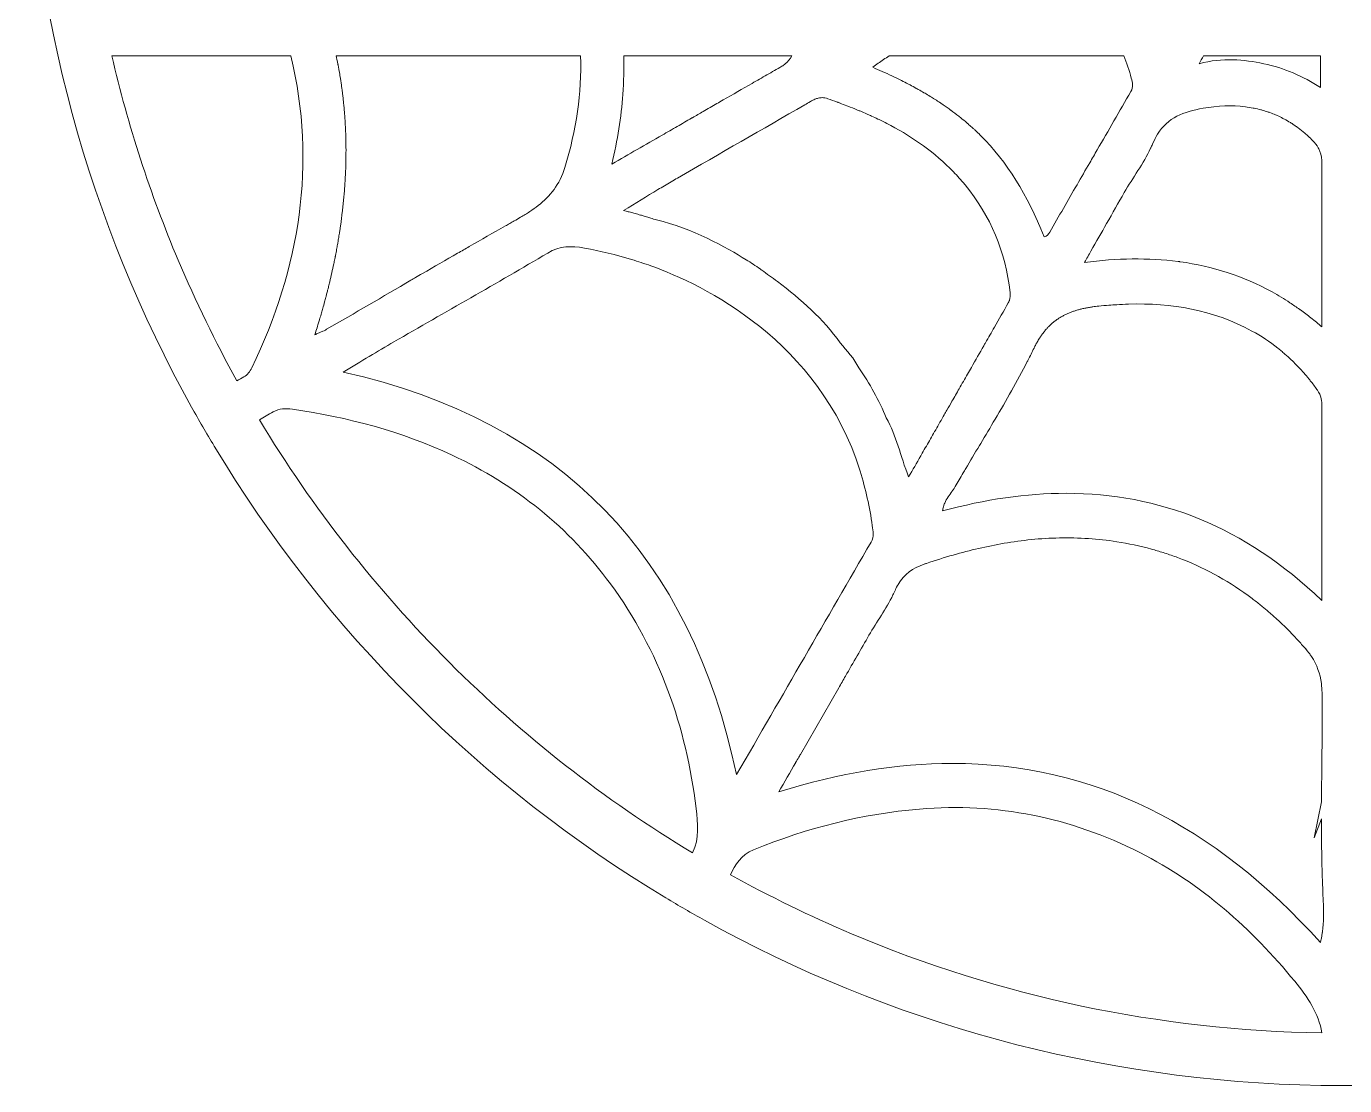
# Model space of a CAD drawing. Extents: x 62 to 938, y -938 to -62.
# Drawn here: x 62 to 500.2, y -938 to -586 of the extents above; entities that cross this region are included whole.
import ezdxf

# ---------------------------------------------------------------- set-up
doc = ezdxf.new("R2010")
doc.units = 0
doc.header["$MEASUREMENT"] = 0
doc.layers.add('Layer 1', color=7, linetype='Continuous', lineweight=0)

msp = doc.modelspace()

# ---------------------------------------------------------------- linework, layer by layer
at = {"layer": 'Layer 1'}
for points, knots in [([(937.93, -492.61), (936.71, -418.22), (916.92, -348.33), (883.02, -287.39), (880.61, -283.03), (878.11, -278.72), (875.54, -274.47), (838.57, -213.02), (786.93, -161.39), (725.48, -124.42), (721.21, -121.86), (716.89, -119.35), (712.52, -116.92), (651.58, -83.04), (581.7, -63.28), (507.31, -62.07), (504.88, -62.02), (502.44, -62), (500, -62), (497.54, -62), (495.09, -62.02), (492.63, -62.07), (418.27, -63.29), (348.41, -83.05), (287.48, -116.93), (283.13, -119.34), (278.83, -121.83), (274.58, -124.39), (213.09, -161.36), (161.44, -213), (124.46, -274.47), (121.88, -278.73), (119.38, -283.04), (116.97, -287.41), (83.06, -348.35), (63.29, -418.23), (62.07, -492.62), (62.02, -495.07), (62, -497.54), (62, -500), (62, -502.45), (62.02, -504.89), (62.07, -507.32), (63.28, -581.7), (83.04, -651.57), (116.92, -712.51), (119.35, -716.89), (121.84, -721.21), (124.42, -725.48), (161.42, -786.98), (213.09, -838.63), (274.59, -875.61), (278.83, -878.17), (283.11, -880.65), (287.45, -883.06), (348.29, -916.89), (418.05, -936.65), (492.31, -937.93), (494.86, -937.98), (497.43, -938), (500, -938), (502.43, -938), (504.84, -937.98), (507.25, -937.93), (581.65, -936.73), (651.55, -916.97), (712.51, -883.08), (716.89, -880.65), (721.22, -878.14), (725.49, -875.56), (786.99, -838.57), (838.65, -786.9), (875.62, -725.39), (878.18, -721.16), (880.65, -716.89), (883.05, -712.56), (916.96, -651.6), (936.73, -581.69), (937.93, -507.27), (937.98, -504.86), (938, -502.43), (938, -500), (938, -497.53), (937.98, -495.06), (937.93, -492.61)], [0, 0, 0, 0, 1, 1, 1, 2, 2, 2, 3, 3, 3, 4, 4, 4, 5, 5, 5, 6, 6, 6, 7, 7, 7, 8, 8, 8, 9, 9, 9, 10, 10, 10, 11, 11, 11, 12, 12, 12, 13, 13, 13, 14, 14, 14, 15, 15, 15, 16, 16, 16, 17, 17, 17, 18, 18, 18, 19, 19, 19, 20, 20, 20, 21, 21, 21, 22, 22, 22, 23, 23, 23, 24, 24, 24, 25, 25, 25, 26, 26, 26, 27, 27, 27, 28, 28, 28, 28]), ([(112.47, -663.7), (103.14, -641.62), (95.79, -618.97), (90.41, -595.85), (90.41, -595.85), (149.96, -595.85), (149.96, -595.85), (158.5, -631.73), (152.98, -666.17), (136.91, -699.46), (136.31, -700.7), (135.6, -701.75), (134.29, -702.49), (133.52, -702.92), (132.75, -703.36), (131.99, -703.79), (124.8, -690.84), (118.29, -677.47), (112.47, -663.7)], [0, 0, 0, 0, 1, 1, 1, 2, 2, 2, 3, 3, 3, 4, 4, 4, 5, 5, 5, 6, 6, 6, 6]), ([(159.55, -687.77), (159.2, -687.91), (158.85, -688.07), (158.46, -688.24), (158.28, -688.33), (158.08, -688.41), (157.88, -688.5), (157.88, -688.5), (157.88, -688.49), (157.88, -688.49), (157.95, -688.29), (158.01, -688.08), (158.08, -687.88), (158.33, -687.12), (158.56, -686.36), (158.79, -685.61), (158.87, -685.37), (158.94, -685.12), (159.02, -684.89), (159.16, -684.42), (159.3, -683.96), (159.44, -683.5), (159.48, -683.36), (159.51, -683.23), (159.56, -683.1), (159.74, -682.47), (159.93, -681.86), (160.1, -681.24), (160.25, -680.72), (160.39, -680.21), (160.54, -679.7), (160.74, -678.99), (160.94, -678.28), (161.14, -677.57), (161.28, -677.06), (161.42, -676.55), (161.54, -676.04), (161.64, -675.69), (161.73, -675.33), (161.82, -674.97), (161.93, -674.55), (162.04, -674.12), (162.15, -673.69), (162.23, -673.36), (162.32, -673.04), (162.4, -672.71), (162.43, -672.62), (162.45, -672.53), (162.47, -672.43), (162.6, -671.92), (162.72, -671.41), (162.83, -670.91), (163.32, -668.91), (163.77, -666.93), (164.19, -664.95), (164.31, -664.38), (164.41, -663.83), (164.53, -663.26), (164.58, -663.01), (164.63, -662.76), (164.68, -662.5), (164.7, -662.39), (164.73, -662.27), (164.75, -662.15), (164.88, -661.48), (165.02, -660.79), (165.13, -660.12), (165.24, -659.57), (165.33, -659.04), (165.42, -658.5), (165.51, -658.1), (165.57, -657.68), (165.66, -657.26), (165.69, -657.06), (165.71, -656.87), (165.75, -656.67), (165.85, -656.01), (165.96, -655.34), (166.06, -654.68), (166.13, -654.28), (166.2, -653.86), (166.26, -653.45), (166.27, -653.37), (166.28, -653.3), (166.3, -653.23), (166.36, -652.78), (166.42, -652.32), (166.48, -651.86), (166.68, -650.49), (166.85, -649.13), (167.02, -647.76), (167.05, -647.51), (167.09, -647.27), (167.11, -647.03), (167.12, -646.97), (167.12, -646.9), (167.13, -646.84), (167.21, -646.1), (167.29, -645.36), (167.36, -644.62), (167.4, -644.27), (167.43, -643.92), (167.47, -643.59), (167.54, -642.86), (167.61, -642.12), (167.67, -641.4), (167.69, -641.04), (167.72, -640.69), (167.75, -640.35), (167.81, -639.63), (167.85, -638.91), (167.9, -638.18), (167.91, -638), (167.92, -637.81), (167.93, -637.63), (167.95, -637.46), (167.96, -637.29), (167.97, -637.13), (168.01, -636.41), (168.05, -635.68), (168.08, -634.96), (168.1, -634.63), (168.11, -634.29), (168.12, -633.97), (168.15, -633.22), (168.18, -632.48), (168.2, -631.75), (168.2, -631.62), (168.2, -631.49), (168.21, -631.35), (168.21, -631.35), (168.21, -630.94), (168.21, -630.94), (168.27, -628.4), (168.27, -625.88), (168.2, -623.38), (168.2, -623.08), (168.19, -622.78), (168.19, -622.48), (168.17, -621.84), (168.13, -621.2), (168.11, -620.57), (168.1, -620.13), (168.07, -619.7), (168.05, -619.27), (168.03, -618.68), (167.98, -618.09), (167.95, -617.49), (167.92, -617.02), (167.89, -616.54), (167.85, -616.08), (167.82, -615.51), (167.77, -614.94), (167.72, -614.38), (167.69, -614.02), (167.67, -613.67), (167.63, -613.31), (167.63, -613.31), (167.6, -612.89), (167.6, -612.89), (167.54, -612.35), (167.49, -611.8), (167.43, -611.25), (167.41, -611.01), (167.38, -610.77), (167.35, -610.52), (167.32, -610.24), (167.29, -609.98), (167.26, -609.7), (167.2, -609.17), (167.14, -608.65), (167.07, -608.13), (167.05, -607.94), (167.03, -607.77), (167, -607.58), (166.96, -607.22), (166.91, -606.85), (166.85, -606.49), (166.79, -606), (166.73, -605.5), (166.66, -605.02), (166.62, -604.75), (166.57, -604.48), (166.53, -604.21), (166.47, -603.78), (166.4, -603.35), (166.33, -602.92), (166.21, -602.22), (166.1, -601.51), (165.97, -600.8), (165.89, -600.32), (165.8, -599.83), (165.71, -599.36), (165.69, -599.23), (165.67, -599.1), (165.64, -598.97), (165.62, -598.88), (165.61, -598.78), (165.59, -598.68), (165.51, -598.27), (165.42, -597.86), (165.34, -597.44), (165.27, -597.12), (165.2, -596.8), (165.14, -596.48), (165.11, -596.29), (165.08, -596.12), (165.03, -595.93), (165.03, -595.91), (165.02, -595.87), (165.01, -595.85), (165.01, -595.85), (246.22, -595.85), (246.22, -595.85), (246.65, -608.15), (244.81, -620.5), (241.01, -632.88), (239.24, -638.64), (236.1, -642.45), (232.15, -645.56), (231.24, -646.27), (230.3, -646.93), (229.32, -647.58), (228.34, -648.23), (227.31, -648.85), (226.27, -649.47), (225.57, -649.87), (224.87, -650.28), (224.15, -650.69), (223.67, -650.95), (223.18, -651.24), (222.69, -651.52), (222.2, -651.79), (221.71, -652.07), (221.23, -652.35), (217.22, -654.6), (213.22, -656.88), (209.24, -659.17), (207.95, -659.9), (206.66, -660.65), (205.37, -661.4), (201.45, -663.65), (197.54, -665.92), (193.63, -668.18), (192.87, -668.62), (192.11, -669.07), (191.36, -669.51), (190.86, -669.8), (190.34, -670.09), (189.84, -670.38), (180.5, -675.83), (171.19, -681.28), (161.82, -686.69), (161.26, -687), (160.68, -687.28), (160.04, -687.56), (160.21, -687.48), (160.36, -687.41), (160.51, -687.34), (160.2, -687.48), (159.88, -687.62), (159.55, -687.77)], [0, 0, 0, 0, 1, 1, 1, 2, 2, 2, 3, 3, 3, 4, 4, 4, 5, 5, 5, 6, 6, 6, 7, 7, 7, 8, 8, 8, 9, 9, 9, 10, 10, 10, 11, 11, 11, 12, 12, 12, 13, 13, 13, 14, 14, 14, 15, 15, 15, 16, 16, 16, 17, 17, 17, 18, 18, 18, 19, 19, 19, 20, 20, 20, 21, 21, 21, 22, 22, 22, 23, 23, 23, 24, 24, 24, 25, 25, 25, 26, 26, 26, 27, 27, 27, 28, 28, 28, 29, 29, 29, 30, 30, 30, 31, 31, 31, 32, 32, 32, 33, 33, 33, 34, 34, 34, 35, 35, 35, 36, 36, 36, 37, 37, 37, 38, 38, 38, 39, 39, 39, 40, 40, 40, 41, 41, 41, 42, 42, 42, 43, 43, 43, 44, 44, 44, 45, 45, 45, 46, 46, 46, 47, 47, 47, 48, 48, 48, 49, 49, 49, 50, 50, 50, 51, 51, 51, 52, 52, 52, 53, 53, 53, 54, 54, 54, 55, 55, 55, 56, 56, 56, 57, 57, 57, 58, 58, 58, 59, 59, 59, 60, 60, 60, 61, 61, 61, 62, 62, 62, 63, 63, 63, 64, 64, 64, 65, 65, 65, 66, 66, 66, 67, 67, 67, 68, 68, 68, 69, 69, 69, 70, 70, 70, 71, 71, 71, 72, 72, 72, 73, 73, 73, 74, 74, 74, 75, 75, 75, 76, 76, 76, 77, 77, 77, 78, 78, 78, 79, 79, 79, 80, 80, 80, 81, 81, 81, 82, 82, 82, 83, 83, 83, 84, 84, 84, 85, 85, 85, 86, 86, 86, 87, 87, 87, 87]), ([(316.41, -595.85), (315.85, -596.87), (315.16, -597.77), (314.23, -598.52), (313.89, -598.8), (313.53, -599.06), (313.12, -599.29), (311.47, -600.23), (309.84, -601.17), (308.19, -602.12), (306.54, -603.08), (304.9, -604.02), (303.25, -604.96), (300.05, -606.79), (296.85, -608.63), (293.64, -610.48), (292.93, -610.88), (292.22, -611.29), (291.51, -611.7), (290, -612.57), (288.51, -613.43), (287, -614.3), (285.8, -615), (284.6, -615.68), (283.39, -616.38), (283.3, -616.44), (283.2, -616.49), (283.1, -616.54), (281.53, -617.45), (279.95, -618.35), (278.39, -619.26), (276.7, -620.22), (275.03, -621.19), (273.34, -622.15), (267.83, -625.32), (262.26, -628.53), (256.63, -631.78), (258.51, -623.84), (259.72, -616.12), (260.27, -608.63), (260.6, -604.3), (260.7, -600.03), (260.59, -595.85), (260.59, -595.85), (316.41, -595.85), (316.41, -595.85)], [0, 0, 0, 0, 1, 1, 1, 2, 2, 2, 3, 3, 3, 4, 4, 4, 5, 5, 5, 6, 6, 6, 7, 7, 7, 8, 8, 8, 9, 9, 9, 10, 10, 10, 11, 11, 11, 12, 12, 12, 13, 13, 13, 14, 14, 14, 15, 15, 15, 15]), ([(426.77, -595.85), (427.81, -598.16), (428.64, -600.64), (429.3, -603.25), (429.68, -604.74), (430.06, -606.15), (429.15, -607.71), (425.41, -614.16), (421.68, -620.62), (417.94, -627.08), (417.13, -628.5), (416.32, -629.91), (415.49, -631.33), (414.08, -633.77), (412.67, -636.21), (411.26, -638.65), (408.24, -643.88), (405.22, -649.13), (402.19, -654.36), (401.78, -655.05), (401.37, -655.93), (400.32, -655.9), (394.65, -641.89), (388.09, -631.16), (379.22, -622.3), (379.04, -622.13), (378.86, -621.95), (378.68, -621.78), (378.22, -621.33), (377.76, -620.87), (377.28, -620.43), (377.03, -620.2), (376.78, -619.98), (376.52, -619.75), (376.45, -619.68), (376.37, -619.61), (376.29, -619.54), (376.28, -619.54), (376.27, -619.53), (376.26, -619.51), (375.86, -619.14), (375.45, -618.79), (375.04, -618.43), (375, -618.4), (374.96, -618.36), (374.92, -618.33), (374.87, -618.29), (374.83, -618.25), (374.78, -618.2), (374.61, -618.05), (374.42, -617.9), (374.25, -617.75), (374.23, -617.74), (374.22, -617.73), (374.21, -617.71), (374.19, -617.7), (374.18, -617.68), (374.15, -617.67), (373.48, -617.09), (372.78, -616.52), (372.07, -615.97), (372.05, -615.95), (372.02, -615.92), (371.99, -615.9), (371.98, -615.89), (371.98, -615.89), (371.97, -615.88), (371.1, -615.19), (370.23, -614.54), (369.32, -613.88), (369.3, -613.86), (369.27, -613.83), (369.24, -613.82), (369.08, -613.69), (368.91, -613.58), (368.75, -613.46), (367.86, -612.82), (366.96, -612.2), (366.03, -611.58), (365.97, -611.54), (365.93, -611.51), (365.88, -611.48), (365.7, -611.35), (365.51, -611.23), (365.32, -611.11), (364.79, -610.77), (364.24, -610.42), (363.7, -610.07), (363.64, -610.03), (363.59, -610), (363.55, -609.96), (363.55, -609.96), (362.85, -609.55), (362.85, -609.55), (362.26, -609.17), (361.66, -608.81), (361.06, -608.45), (360.84, -608.33), (360.61, -608.2), (360.37, -608.06), (359.75, -607.7), (359.12, -607.33), (358.47, -606.97), (358.26, -606.85), (358.04, -606.73), (357.83, -606.62), (357.14, -606.24), (356.45, -605.86), (355.75, -605.49), (355.56, -605.4), (355.38, -605.29), (355.19, -605.2), (354.43, -604.79), (353.65, -604.4), (352.86, -604), (352.73, -603.93), (352.6, -603.88), (352.46, -603.81), (351.56, -603.35), (350.64, -602.91), (349.71, -602.47), (349.69, -602.46), (349.66, -602.45), (349.65, -602.44), (348.62, -601.95), (347.57, -601.46), (346.5, -600.98), (345.49, -600.53), (344.47, -600.08), (343.42, -599.62), (344.55, -598.7), (345.75, -597.85), (346.94, -597.06), (347.56, -596.64), (348.19, -596.23), (348.83, -595.85), (348.83, -595.85), (426.77, -595.85), (426.77, -595.85)], [0, 0, 0, 0, 1, 1, 1, 2, 2, 2, 3, 3, 3, 4, 4, 4, 5, 5, 5, 6, 6, 6, 7, 7, 7, 8, 8, 8, 9, 9, 9, 10, 10, 10, 11, 11, 11, 12, 12, 12, 13, 13, 13, 14, 14, 14, 15, 15, 15, 16, 16, 16, 17, 17, 17, 18, 18, 18, 19, 19, 19, 20, 20, 20, 21, 21, 21, 22, 22, 22, 23, 23, 23, 24, 24, 24, 25, 25, 25, 26, 26, 26, 27, 27, 27, 28, 28, 28, 29, 29, 29, 30, 30, 30, 31, 31, 31, 32, 32, 32, 33, 33, 33, 34, 34, 34, 35, 35, 35, 36, 36, 36, 37, 37, 37, 38, 38, 38, 39, 39, 39, 40, 40, 40, 41, 41, 41, 42, 42, 42, 43, 43, 43, 44, 44, 44, 45, 45, 45, 46, 46, 46, 46]), ([(492.2, -606.28), (489.25, -604.48), (486.22, -602.85), (483.08, -601.51), (479.95, -600.16), (476.71, -599.09), (473.34, -598.42), (466.61, -597.08), (459.8, -596.27), (451.81, -598.42), (452.3, -597.56), (452.8, -596.7), (453.3, -595.85), (453.3, -595.85), (492.2, -595.85), (492.2, -595.85), (492.2, -595.85), (492.2, -606.28), (492.2, -606.28)], [0, 0, 0, 0, 1, 1, 1, 2, 2, 2, 3, 3, 3, 4, 4, 4, 5, 5, 5, 6, 6, 6, 6]), ([(320.76, -612.09), (321.37, -611.73), (322, -611.38), (322.63, -611.01), (323.14, -610.72), (323.65, -610.45), (324.15, -610.24), (324.51, -610.09), (324.87, -609.95), (325.23, -609.87), (325.49, -609.8), (325.74, -609.76), (326, -609.73), (326.02, -609.72), (326.04, -609.72), (326.07, -609.72), (326.11, -609.71), (326.16, -609.72), (326.22, -609.71), (326.46, -609.7), (326.72, -609.71), (326.98, -609.73), (327.29, -609.77), (327.6, -609.81), (327.93, -609.91), (328.08, -609.94), (328.23, -609.99), (328.39, -610.05), (329.45, -610.42), (330.49, -610.79), (331.54, -611.17), (331.56, -611.18), (331.58, -611.18), (331.61, -611.2), (331.68, -611.22), (331.75, -611.24), (331.82, -611.28), (331.95, -611.32), (332.07, -611.37), (332.2, -611.42), (332.25, -611.44), (332.29, -611.45), (332.34, -611.48), (333.17, -611.78), (333.98, -612.09), (334.79, -612.4), (335.16, -612.54), (335.54, -612.68), (335.9, -612.83), (336.88, -613.22), (337.87, -613.62), (338.85, -614.03), (339.19, -614.17), (339.54, -614.32), (339.88, -614.47), (340.48, -614.73), (341.08, -614.98), (341.68, -615.25), (342.11, -615.44), (342.54, -615.63), (342.97, -615.83), (343.67, -616.15), (344.35, -616.47), (345.04, -616.8), (345.63, -617.09), (346.21, -617.37), (346.79, -617.66), (347.64, -618.07), (348.48, -618.5), (349.31, -618.95), (356.9, -622.98), (363.96, -627.91), (370.18, -634.35), (371.49, -635.72), (372.74, -637.1), (373.91, -638.53), (373.92, -638.55), (373.92, -638.55), (373.93, -638.56), (373.97, -638.6), (374, -638.64), (374.03, -638.68), (382.53, -648.99), (387.5, -660.9), (389.04, -674.47), (389.13, -675.4), (389.06, -676.22), (388.79, -677), (388.78, -677.05), (388.78, -677.09), (388.76, -677.13), (388.76, -677.18), (388.73, -677.2), (388.71, -677.23), (388.68, -677.33), (388.63, -677.42), (388.58, -677.51), (388.58, -677.52), (388.57, -677.54), (388.57, -677.55), (388.54, -677.62), (388.51, -677.67), (388.49, -677.73), (388.47, -677.8), (388.43, -677.86), (388.4, -677.92), (388.4, -677.92), (388.4, -677.93), (388.4, -677.93), (386.86, -680.61), (385.33, -683.31), (383.78, -685.99), (382.81, -687.71), (381.82, -689.44), (380.82, -691.17), (380.65, -691.49), (380.46, -691.81), (380.28, -692.13), (378.91, -694.53), (377.52, -696.94), (376.14, -699.35), (375.71, -700.09), (375.29, -700.82), (374.87, -701.56), (373.94, -703.18), (373.01, -704.8), (372.09, -706.43), (371.3, -707.82), (370.49, -709.22), (369.68, -710.61), (369.13, -711.59), (368.58, -712.55), (368.02, -713.53), (367.73, -714.04), (367.43, -714.55), (367.12, -715.07), (366.18, -716.73), (365.23, -718.4), (364.27, -720.07), (364.15, -720.27), (364.03, -720.48), (363.92, -720.67), (363.45, -721.47), (362.99, -722.29), (362.54, -723.09), (361.62, -724.68), (360.71, -726.27), (359.79, -727.86), (359.63, -728.14), (359.48, -728.42), (359.32, -728.7), (357.98, -731.04), (356.63, -733.39), (355.29, -735.74), (355.29, -735.74), (355.29, -735.74), (355.27, -735.74), (352.52, -728.67), (351.2, -722.01), (347.86, -716.14), (345.45, -710.24), (342.37, -704.71), (338.7, -699.49), (337.24, -696.3), (334.72, -693.89), (332.57, -691.21), (326.86, -683.15), (319.43, -676.8), (311.73, -670.76), (309.94, -669.54), (308.2, -668.25), (306.43, -666.99), (306.4, -666.96), (306.22, -666.84), (305.93, -666.64), (304.41, -665.56), (302.87, -664.51), (301.27, -663.56), (294.8, -659.5), (283.18, -653.01), (271.45, -650.33), (271.45, -650.33), (271.43, -650.33), (271.43, -650.33), (270.82, -650.13), (270.22, -649.93), (269.6, -649.74), (269.58, -649.74), (269.56, -649.73), (269.53, -649.72), (269.34, -649.66), (269.14, -649.61), (268.94, -649.55), (268.42, -649.38), (267.89, -649.22), (267.37, -649.07), (266.98, -648.95), (266.58, -648.84), (266.19, -648.72), (265.58, -648.56), (264.98, -648.39), (264.36, -648.21), (263.84, -648.07), (263.31, -647.93), (262.78, -647.79), (262.32, -647.67), (261.87, -647.54), (261.39, -647.42), (261.1, -647.34), (260.81, -647.26), (260.51, -647.18), (264.53, -644.76), (268.27, -642.47), (271.94, -640.28), (273.4, -639.39), (274.85, -638.52), (276.31, -637.67), (277.03, -637.26), (277.77, -636.83), (278.49, -636.41), (292.56, -628.27), (306.69, -620.22), (320.76, -612.09)], [0, 0, 0, 0, 1, 1, 1, 2, 2, 2, 3, 3, 3, 4, 4, 4, 5, 5, 5, 6, 6, 6, 7, 7, 7, 8, 8, 8, 9, 9, 9, 10, 10, 10, 11, 11, 11, 12, 12, 12, 13, 13, 13, 14, 14, 14, 15, 15, 15, 16, 16, 16, 17, 17, 17, 18, 18, 18, 19, 19, 19, 20, 20, 20, 21, 21, 21, 22, 22, 22, 23, 23, 23, 24, 24, 24, 25, 25, 25, 26, 26, 26, 27, 27, 27, 28, 28, 28, 29, 29, 29, 30, 30, 30, 31, 31, 31, 32, 32, 32, 33, 33, 33, 34, 34, 34, 35, 35, 35, 36, 36, 36, 37, 37, 37, 38, 38, 38, 39, 39, 39, 40, 40, 40, 41, 41, 41, 42, 42, 42, 43, 43, 43, 44, 44, 44, 45, 45, 45, 46, 46, 46, 47, 47, 47, 48, 48, 48, 49, 49, 49, 50, 50, 50, 51, 51, 51, 52, 52, 52, 53, 53, 53, 54, 54, 54, 55, 55, 55, 56, 56, 56, 57, 57, 57, 58, 58, 58, 59, 59, 59, 60, 60, 60, 61, 61, 61, 62, 62, 62, 63, 63, 63, 64, 64, 64, 65, 65, 65, 66, 66, 66, 67, 67, 67, 68, 68, 68, 69, 69, 69, 70, 70, 70, 71, 71, 71, 72, 72, 72, 73, 73, 73, 74, 74, 74, 74]), ([(492.61, -685.87), (491.43, -684.82), (490.23, -683.84), (489.01, -682.88), (487.87, -681.96), (486.71, -681.09), (485.55, -680.25), (485.47, -680.2), (485.38, -680.14), (485.29, -680.08), (484.22, -679.3), (483.14, -678.56), (482.05, -677.85), (480.11, -676.56), (478.15, -675.36), (476.15, -674.27), (466.44, -668.91), (456.23, -665.71), (445.57, -664.24), (445.52, -664.24), (445.49, -664.23), (445.44, -664.22), (445.34, -664.21), (445.23, -664.2), (445.13, -664.19), (445.05, -664.17), (444.97, -664.17), (444.88, -664.16), (434.9, -662.87), (424.53, -663.07), (413.75, -664.46), (414.48, -663.18), (415.19, -661.93), (415.9, -660.68), (417.65, -657.59), (419.37, -654.54), (421.07, -651.57), (423.05, -648.08), (425.01, -644.63), (426.98, -641.22), (429.84, -636.28), (433.31, -631.62), (435.73, -626.53), (435.78, -626.42), (435.82, -626.31), (435.88, -626.2), (435.89, -626.17), (435.9, -626.14), (435.92, -626.11), (436.11, -625.67), (436.32, -625.23), (436.51, -624.79), (436.95, -623.72), (437.44, -622.77), (437.98, -621.88), (441.4, -616.35), (446.78, -614.37), (453.14, -613.25), (458.04, -612.39), (462.74, -612.21), (467.21, -612.74), (468.09, -612.85), (468.96, -612.99), (469.82, -613.15), (469.82, -613.15), (469.83, -613.15), (469.83, -613.15), (469.93, -613.17), (470.04, -613.21), (470.14, -613.22), (470.89, -613.37), (471.62, -613.53), (472.35, -613.73), (472.51, -613.78), (472.69, -613.82), (472.85, -613.87), (473.51, -614.05), (474.17, -614.26), (474.82, -614.48), (475.01, -614.54), (475.2, -614.61), (475.38, -614.68), (476.01, -614.91), (476.64, -615.16), (477.26, -615.43), (477.45, -615.51), (477.64, -615.59), (477.82, -615.67), (478.45, -615.95), (479.08, -616.25), (479.69, -616.58), (479.85, -616.66), (480.02, -616.74), (480.18, -616.83), (480.85, -617.19), (481.52, -617.59), (482.18, -617.99), (482.27, -618.06), (482.38, -618.11), (482.47, -618.18), (482.47, -618.18), (482.48, -618.18), (482.48, -618.18), (482.83, -618.4), (483.18, -618.63), (483.53, -618.88), (483.53, -618.88), (483.54, -618.88), (483.54, -618.88), (483.56, -618.89), (483.58, -618.91), (483.61, -618.93), (483.61, -618.93), (483.62, -618.93), (483.62, -618.93), (484, -619.19), (484.37, -619.46), (484.75, -619.74), (485.52, -620.3), (486.28, -620.91), (487.02, -621.55), (487.22, -621.73), (487.42, -621.88), (487.62, -622.07), (487.78, -622.21), (487.93, -622.36), (488.08, -622.5), (488.09, -622.51), (488.1, -622.52), (488.11, -622.54), (488.6, -622.98), (489.08, -623.43), (489.56, -623.91), (489.56, -623.91), (489.56, -623.91), (489.57, -623.91), (490.35, -624.7), (490.96, -625.5), (491.43, -626.36), (491.54, -626.57), (491.65, -626.79), (491.75, -627), (491.84, -627.19), (491.95, -627.39), (492.02, -627.6), (492.49, -628.8), (492.7, -630.12), (492.69, -631.64), (492.52, -649.33), (492.61, -667.02), (492.61, -685.87)], [0, 0, 0, 0, 1, 1, 1, 2, 2, 2, 3, 3, 3, 4, 4, 4, 5, 5, 5, 6, 6, 6, 7, 7, 7, 8, 8, 8, 9, 9, 9, 10, 10, 10, 11, 11, 11, 12, 12, 12, 13, 13, 13, 14, 14, 14, 15, 15, 15, 16, 16, 16, 17, 17, 17, 18, 18, 18, 19, 19, 19, 20, 20, 20, 21, 21, 21, 22, 22, 22, 23, 23, 23, 24, 24, 24, 25, 25, 25, 26, 26, 26, 27, 27, 27, 28, 28, 28, 29, 29, 29, 30, 30, 30, 31, 31, 31, 32, 32, 32, 33, 33, 33, 34, 34, 34, 35, 35, 35, 36, 36, 36, 37, 37, 37, 38, 38, 38, 39, 39, 39, 40, 40, 40, 41, 41, 41, 42, 42, 42, 43, 43, 43, 44, 44, 44, 45, 45, 45, 46, 46, 46, 47, 47, 47, 48, 48, 48, 49, 49, 49, 50, 50, 50, 50]), ([(184.15, -690.86), (201.21, -681.02), (218.38, -671.37), (235.32, -661.34), (239.4, -658.92), (243.14, -658.9), (247.51, -659.68), (252.84, -660.62), (258.05, -661.97), (263.2, -663.52), (265.34, -664.16), (267.45, -664.85), (269.57, -665.56), (287.17, -671.92), (325.46, -690.41), (339.21, -733.82), (340.9, -739.78), (342.38, -745.78), (343.21, -751.93), (343.48, -753.78), (343.88, -755.55), (342.81, -757.4), (328.04, -782.84), (313.32, -808.32), (298.08, -834.67), (282.77, -762.21), (240.13, -717.29), (167.33, -700.89), (173.39, -697.25), (178.74, -693.99), (184.15, -690.86)], [0, 0, 0, 0, 1, 1, 1, 2, 2, 2, 3, 3, 3, 4, 4, 4, 5, 5, 5, 6, 6, 6, 7, 7, 7, 8, 8, 8, 9, 9, 9, 10, 10, 10, 10]), ([(366.68, -746.35), (366.73, -746.12), (366.78, -745.87), (366.85, -745.65), (366.92, -745.34), (367.02, -745.02), (367.14, -744.73), (367.15, -744.71), (367.16, -744.69), (367.17, -744.65), (367.19, -744.58), (367.24, -744.51), (367.28, -744.43), (367.91, -742.98), (368.88, -741.74), (369.75, -740.48), (369.94, -740.24), (370.1, -739.99), (370.27, -739.74), (370.45, -739.47), (370.62, -739.19), (370.78, -738.91), (371.64, -737.41), (372.53, -735.92), (373.4, -734.42), (373.68, -733.93), (373.96, -733.44), (374.25, -732.95), (375.76, -730.41), (377.28, -727.86), (378.8, -725.31), (378.94, -725.08), (379.08, -724.83), (379.23, -724.6), (380.83, -721.93), (382.44, -719.26), (384.03, -716.57), (387.76, -710.27), (391.39, -703.92), (394.71, -697.43), (394.75, -697.33), (394.8, -697.24), (394.86, -697.15), (394.9, -697.05), (394.95, -696.96), (395, -696.87), (395.66, -695.57), (396.33, -694.25), (396.96, -692.94), (397.02, -692.84), (397.08, -692.73), (397.12, -692.62), (397.32, -692.22), (397.53, -691.83), (397.73, -691.45), (397.82, -691.28), (397.91, -691.12), (398.01, -690.94), (398.26, -690.5), (398.52, -690.07), (398.78, -689.66), (398.86, -689.53), (398.96, -689.39), (399.05, -689.26), (399.26, -688.93), (399.47, -688.63), (399.69, -688.33), (399.79, -688.2), (399.89, -688.06), (399.98, -687.92), (400.26, -687.57), (400.54, -687.22), (400.82, -686.9), (400.94, -686.76), (401.06, -686.62), (401.19, -686.48), (401.42, -686.23), (401.65, -685.97), (401.9, -685.73), (401.97, -685.66), (402.04, -685.57), (402.12, -685.51), (402.12, -685.51), (402.26, -685.37), (402.26, -685.37), (402.27, -685.35), (402.27, -685.35), (402.28, -685.34), (402.28, -685.34), (402.7, -684.95), (402.7, -684.95), (402.77, -684.89), (402.85, -684.82), (402.92, -684.76), (402.92, -684.76), (402.93, -684.76), (402.93, -684.75), (403.06, -684.63), (403.19, -684.53), (403.3, -684.42), (403.64, -684.15), (403.97, -683.89), (404.3, -683.66), (404.38, -683.59), (404.46, -683.52), (404.56, -683.46), (404.65, -683.39), (404.77, -683.33), (404.87, -683.26), (404.92, -683.23), (404.98, -683.19), (405.02, -683.16), (405.32, -682.96), (405.63, -682.75), (405.94, -682.57), (406.13, -682.46), (406.31, -682.37), (406.5, -682.26), (406.8, -682.1), (407.11, -681.93), (407.43, -681.78), (407.61, -681.68), (407.81, -681.6), (408.01, -681.51), (408.33, -681.37), (408.65, -681.23), (408.98, -681.1), (409.18, -681.02), (409.38, -680.95), (409.58, -680.87), (409.93, -680.75), (410.26, -680.63), (410.61, -680.52), (410.81, -680.45), (411.02, -680.39), (411.22, -680.34), (411.59, -680.22), (411.96, -680.13), (412.34, -680.02), (412.53, -679.97), (412.73, -679.93), (412.91, -679.88), (413.32, -679.79), (413.74, -679.7), (414.15, -679.61), (414.33, -679.58), (414.5, -679.55), (414.69, -679.51), (415.15, -679.43), (415.63, -679.35), (416.12, -679.28), (416.26, -679.25), (416.4, -679.23), (416.54, -679.22), (417.14, -679.13), (417.76, -679.06), (418.38, -678.99), (418.41, -678.99), (418.44, -678.99), (418.46, -678.98), (419.6, -678.86), (420.73, -678.78), (421.86, -678.69), (422.72, -678.62), (423.58, -678.56), (424.44, -678.5), (425.76, -678.42), (427.07, -678.35), (428.39, -678.31), (442.62, -677.91), (456.37, -680.13), (469.41, -687.26), (472.48, -688.93), (475.35, -690.84), (478.01, -692.95), (478.19, -693.09), (478.39, -693.24), (478.58, -693.38), (478.79, -693.56), (478.97, -693.73), (479.17, -693.88), (479.53, -694.18), (479.89, -694.5), (480.24, -694.8), (480.59, -695.1), (480.93, -695.42), (481.28, -695.73), (483.7, -697.92), (485.95, -700.31), (488.06, -702.86), (488.17, -703), (488.29, -703.14), (488.41, -703.28), (488.53, -703.44), (488.67, -703.59), (488.8, -703.76), (489.57, -704.72), (490.3, -705.71), (491.02, -706.73), (491.22, -707.01), (491.4, -707.3), (491.57, -707.59), (492.08, -708.45), (492.44, -709.38), (492.58, -710.4), (492.62, -710.74), (492.66, -711.09), (492.66, -711.45), (492.62, -722), (492.61, -732.54), (492.61, -743.24), (492.61, -743.24), (492.61, -776.76), (492.61, -776.76), (479.76, -764.48), (466.24, -755.59), (452.06, -749.76), (437.89, -743.93), (423.07, -741.18), (407.61, -741.18), (394.39, -741.18), (380.69, -743.19), (366.56, -747.03), (366.58, -746.79), (366.64, -746.57), (366.68, -746.35)], [0, 0, 0, 0, 1, 1, 1, 2, 2, 2, 3, 3, 3, 4, 4, 4, 5, 5, 5, 6, 6, 6, 7, 7, 7, 8, 8, 8, 9, 9, 9, 10, 10, 10, 11, 11, 11, 12, 12, 12, 13, 13, 13, 14, 14, 14, 15, 15, 15, 16, 16, 16, 17, 17, 17, 18, 18, 18, 19, 19, 19, 20, 20, 20, 21, 21, 21, 22, 22, 22, 23, 23, 23, 24, 24, 24, 25, 25, 25, 26, 26, 26, 27, 27, 27, 28, 28, 28, 29, 29, 29, 30, 30, 30, 31, 31, 31, 32, 32, 32, 33, 33, 33, 34, 34, 34, 35, 35, 35, 36, 36, 36, 37, 37, 37, 38, 38, 38, 39, 39, 39, 40, 40, 40, 41, 41, 41, 42, 42, 42, 43, 43, 43, 44, 44, 44, 45, 45, 45, 46, 46, 46, 47, 47, 47, 48, 48, 48, 49, 49, 49, 50, 50, 50, 51, 51, 51, 52, 52, 52, 53, 53, 53, 54, 54, 54, 55, 55, 55, 56, 56, 56, 57, 57, 57, 58, 58, 58, 59, 59, 59, 60, 60, 60, 61, 61, 61, 62, 62, 62, 63, 63, 63, 64, 64, 64, 65, 65, 65, 66, 66, 66, 67, 67, 67, 68, 68, 68, 69, 69, 69, 70, 70, 70, 71, 71, 71, 72, 72, 72, 73, 73, 73, 74, 74, 74, 75, 75, 75, 75]), ([(202.61, -797.39), (178.18, -772.95), (157.06, -745.98), (139.48, -716.77), (140.99, -715.89), (142.49, -715.02), (144, -714.14), (146.11, -712.91), (148.21, -712.92), (150.42, -713.24), (168.85, -715.91), (186.67, -720.61), (203.59, -728.53), (224.7, -738.4), (242.43, -752.54), (256.17, -771.3), (272.45, -793.49), (281.37, -818.68), (284.62, -845.9), (285.22, -850.84), (285.83, -855.77), (283.43, -860.64), (254.15, -843.03), (227.1, -821.88), (202.61, -797.39)], [0, 0, 0, 0, 1, 1, 1, 2, 2, 2, 3, 3, 3, 4, 4, 4, 5, 5, 5, 6, 6, 6, 7, 7, 7, 8, 8, 8, 8]), ([(492.55, -856.82), (492.55, -857.39), (492.56, -857.96), (492.56, -858.52), (492.56, -858.77), (492.56, -859.01), (492.58, -859.25), (492.58, -859.25), (492.58, -859.3), (492.58, -859.3), (492.6, -861.51), (492.66, -863.7), (492.7, -865.91), (492.7, -865.92), (492.7, -865.92), (492.7, -865.92), (492.72, -866.07), (492.72, -866.24), (492.73, -866.39), (492.74, -866.85), (492.75, -867.32), (492.76, -867.78), (492.77, -868.11), (492.79, -868.44), (492.8, -868.78), (492.87, -871.07), (492.96, -873.37), (493.06, -875.66), (493.06, -875.73), (493.08, -875.79), (493.08, -875.86), (493.09, -876.02), (493.09, -876.18), (493.1, -876.34), (493.1, -876.47), (493.11, -876.6), (493.11, -876.73), (493.18, -878.23), (493.24, -879.76), (493.22, -881.36), (493.22, -881.36), (493.22, -881.41), (493.22, -881.41), (493.22, -881.68), (493.2, -881.93), (493.19, -882.21), (493.19, -882.21), (493.19, -882.47), (493.19, -882.47), (493.19, -882.56), (493.19, -882.64), (493.18, -882.72), (493.17, -882.81), (493.17, -882.92), (493.17, -883.01), (493.15, -883.36), (493.13, -883.71), (493.11, -884.07), (493.09, -884.45), (493.05, -884.84), (493.02, -885.23), (492.98, -885.6), (492.94, -885.99), (492.89, -886.37), (492.86, -886.65), (492.82, -886.93), (492.79, -887.21), (492.82, -886.95), (492.86, -886.69), (492.89, -886.44), (492.87, -886.61), (492.86, -886.78), (492.83, -886.95), (492.79, -887.29), (492.74, -887.64), (492.67, -887.98), (492.65, -888.12), (492.62, -888.25), (492.6, -888.39), (492.54, -888.73), (492.47, -889.08), (492.4, -889.41), (492.34, -889.76), (492.26, -890.11), (492.18, -890.46), (492.17, -890.46), (492.17, -890.46), (492.17, -890.46), (492.17, -890.46), (492.17, -890.45), (492.17, -890.45), (456.82, -851.18), (416.27, -830.93), (369.8, -830.93), (351.51, -830.93), (332.29, -834.07), (312.11, -840.42), (314.02, -837.12), (315.89, -833.87), (317.75, -830.63), (317.74, -830.64), (317.74, -830.65), (317.72, -830.65), (318.08, -830.05), (318.43, -829.44), (318.77, -828.84), (318.69, -828.99), (318.61, -829.14), (318.53, -829.28), (318.68, -829.02), (318.82, -828.78), (318.96, -828.53), (319.07, -828.34), (319.18, -828.14), (319.29, -827.94), (319.29, -827.94), (332.03, -805.83), (332.03, -805.83), (332.77, -804.53), (333.51, -803.24), (334.26, -801.95), (336.88, -797.41), (339.5, -792.89), (342.1, -788.37), (344.7, -783.86), (347.82, -779.6), (350.08, -774.96), (350.36, -774.39), (350.63, -773.83), (350.88, -773.26), (351, -772.97), (351.14, -772.7), (351.27, -772.42), (351.3, -772.35), (351.34, -772.27), (351.38, -772.2), (351.43, -772.11), (351.48, -772.01), (351.52, -771.92), (351.61, -771.76), (351.71, -771.61), (351.79, -771.44), (351.79, -771.44), (351.79, -771.43), (351.79, -771.43), (353.81, -767.98), (356.73, -766.08), (360.42, -764.73), (360.55, -764.68), (360.68, -764.64), (360.8, -764.59), (360.94, -764.54), (361.07, -764.5), (361.2, -764.45), (364.16, -763.46), (367.12, -762.53), (370.11, -761.68), (375.71, -760.08), (381.35, -758.76), (387.03, -757.79), (390.02, -757.29), (393.03, -756.87), (396.05, -756.57), (399.16, -756.26), (402.26, -756.07), (405.38, -756.02), (408.6, -755.95), (411.83, -756.02), (415.07, -756.22), (418.19, -756.42), (421.31, -756.76), (424.45, -757.25), (428.4, -757.86), (432.23, -758.69), (435.96, -759.71), (436.64, -759.9), (437.29, -760.08), (437.95, -760.28), (438.61, -760.48), (439.26, -760.67), (439.91, -760.88), (440.62, -761.1), (441.33, -761.34), (442.03, -761.58), (443.46, -762.07), (444.87, -762.58), (446.28, -763.14), (454.6, -766.41), (462.31, -770.76), (469.46, -776.14), (470.41, -776.86), (471.34, -777.59), (472.27, -778.33), (472.44, -778.47), (472.63, -778.62), (472.8, -778.77), (473.56, -779.38), (474.3, -780.01), (475.03, -780.65), (475.24, -780.82), (475.44, -780.99), (475.65, -781.18), (476.4, -781.84), (477.16, -782.5), (477.89, -783.19), (478.03, -783.32), (478.17, -783.45), (478.31, -783.57), (479.2, -784.41), (480.1, -785.26), (480.97, -786.13), (482.43, -787.59), (483.87, -789.09), (485.28, -790.65), (485.72, -791.12), (486.14, -791.62), (486.57, -792.1), (486.84, -792.41), (487.1, -792.7), (487.37, -793.02), (487.37, -793.02), (486.99, -792.57), (486.99, -792.57), (487.12, -792.72), (487.26, -792.87), (487.38, -793.02), (487.51, -793.17), (487.63, -793.32), (487.75, -793.47), (487.75, -793.47), (487.77, -793.48), (487.77, -793.49), (487.89, -793.65), (488.01, -793.81), (488.14, -793.97), (488.24, -794.09), (488.34, -794.22), (488.43, -794.34), (488.66, -794.65), (488.88, -794.96), (489.09, -795.26), (489.11, -795.31), (489.15, -795.35), (489.18, -795.4), (491.03, -798.18), (492.04, -801.09), (492.48, -804.37), (492.54, -804.79), (492.56, -805.23), (492.61, -805.66), (492.61, -805.69), (492.61, -805.72), (492.62, -805.75), (492.63, -805.91), (492.65, -806.09), (492.66, -806.25), (492.7, -806.94), (492.74, -807.63), (492.75, -808.37), (492.8, -819.53), (492.62, -830.68), (492.54, -841.84), (492.54, -842.45), (492.53, -843.06), (492.53, -843.67), (492.53, -843.67), (490.12, -855.64), (490.12, -855.64), (490.12, -855.64), (492.52, -849.4), (492.52, -849.4), (492.52, -849.4), (492.52, -851.97), (492.52, -851.97), (492.52, -853.58), (492.54, -855.21), (492.55, -856.82)], [0, 0, 0, 0, 1, 1, 1, 2, 2, 2, 3, 3, 3, 4, 4, 4, 5, 5, 5, 6, 6, 6, 7, 7, 7, 8, 8, 8, 9, 9, 9, 10, 10, 10, 11, 11, 11, 12, 12, 12, 13, 13, 13, 14, 14, 14, 15, 15, 15, 16, 16, 16, 17, 17, 17, 18, 18, 18, 19, 19, 19, 20, 20, 20, 21, 21, 21, 22, 22, 22, 23, 23, 23, 24, 24, 24, 25, 25, 25, 26, 26, 26, 27, 27, 27, 28, 28, 28, 29, 29, 29, 30, 30, 30, 31, 31, 31, 32, 32, 32, 33, 33, 33, 34, 34, 34, 35, 35, 35, 36, 36, 36, 37, 37, 37, 38, 38, 38, 39, 39, 39, 40, 40, 40, 41, 41, 41, 42, 42, 42, 43, 43, 43, 44, 44, 44, 45, 45, 45, 46, 46, 46, 47, 47, 47, 48, 48, 48, 49, 49, 49, 50, 50, 50, 51, 51, 51, 52, 52, 52, 53, 53, 53, 54, 54, 54, 55, 55, 55, 56, 56, 56, 57, 57, 57, 58, 58, 58, 59, 59, 59, 60, 60, 60, 61, 61, 61, 62, 62, 62, 63, 63, 63, 64, 64, 64, 65, 65, 65, 66, 66, 66, 67, 67, 67, 68, 68, 68, 69, 69, 69, 70, 70, 70, 71, 71, 71, 72, 72, 72, 73, 73, 73, 74, 74, 74, 75, 75, 75, 76, 76, 76, 77, 77, 77, 78, 78, 78, 79, 79, 79, 80, 80, 80, 81, 81, 81, 82, 82, 82, 83, 83, 83, 84, 84, 84, 85, 85, 85, 86, 86, 86, 87, 87, 87, 88, 88, 88, 89, 89, 89, 90, 90, 90, 91, 91, 91, 92, 92, 92, 92]), ([(336.3, -887.53), (322.49, -881.69), (309.06, -875.15), (296.05, -867.93), (297.67, -864.63), (299.48, -861.38), (303.75, -859.64), (321.51, -852.38), (339.76, -847.68), (358.91, -846.08), (384.71, -843.93), (409.04, -848.88), (432.09, -860.55), (452.54, -870.91), (469.21, -885.79), (483.63, -903.32), (487.93, -908.56), (491.53, -913.96), (492.68, -920.5), (438.48, -919.6), (385.91, -908.51), (336.3, -887.53)], [0, 0, 0, 0, 1, 1, 1, 2, 2, 2, 3, 3, 3, 4, 4, 4, 5, 5, 5, 6, 6, 6, 7, 7, 7, 7])]:
    msp.add_open_spline(points, degree=3, knots=knots, dxfattribs=at)

doc.saveas('drawing.dxf')
